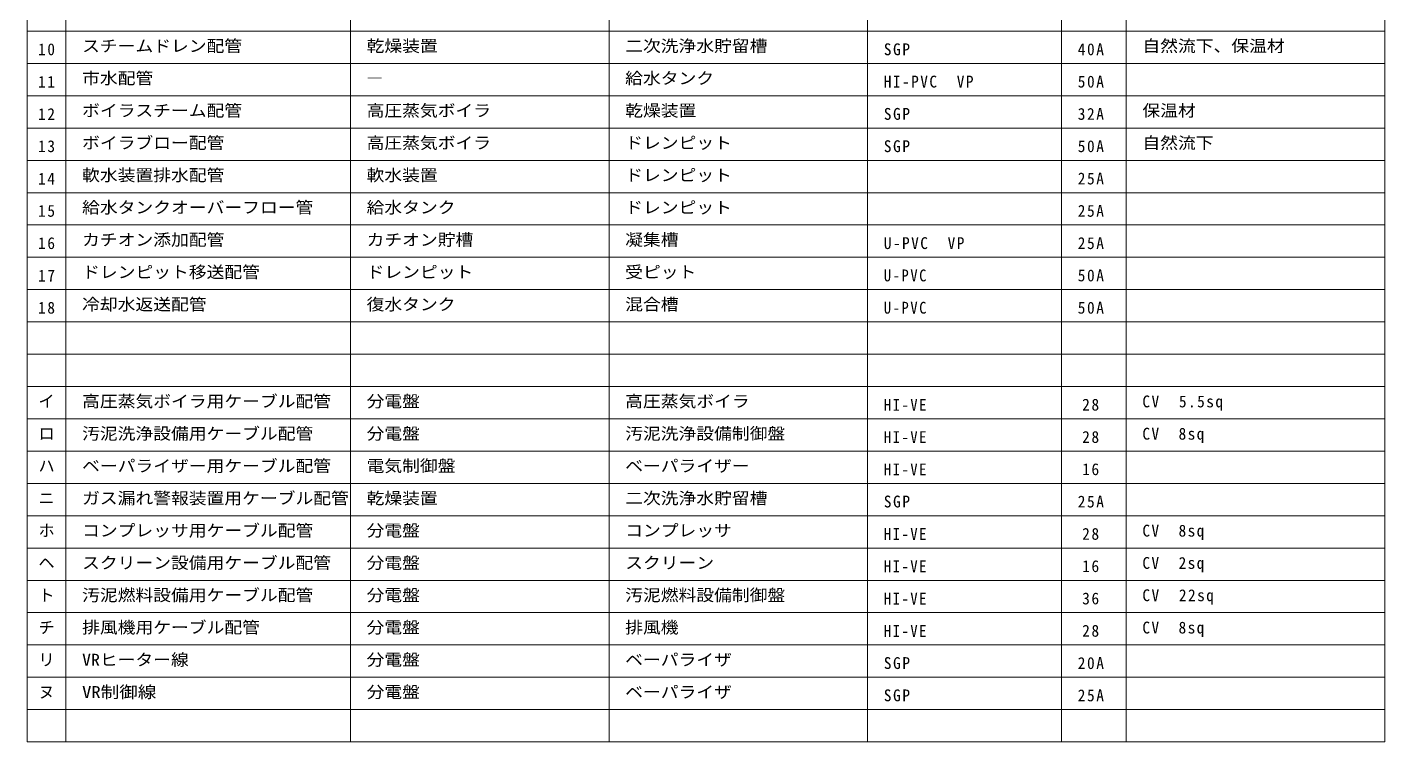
# Model space of a CAD drawing. Units: millimetres at full size, sheet at 1:50. Extents: x -29943 to 12787, y -4404 to 10657.
# Drawn here: x 247 to 4447, y -4404 to -2192 of the extents above; entities that cross this region are included whole.
import ezdxf
from ezdxf.enums import TextEntityAlignment as Align

# ---------------------------------------------------------------- set-up
doc = ezdxf.new("R2010")
doc.units = ezdxf.units.MM
doc.header["$LTSCALE"] = 50
doc.layers.add('0-F_文字', color=7, linetype='Continuous', lineweight=9)
doc.styles.add('ＭＳ ゴシック', font='')
doc.styles.get('ＭＳ ゴシック').set_extended_font_data('MS Gothic')

msp = doc.modelspace()

# ---------------------------------------------------------------- linework, layer by layer
at = {"layer": '0-F_文字'}
for p, q in [((247.39, -1204.46), (247.39, -4404.46)), ((367.39, -1204.46), (367.39, -4404.46)), ((1247.39, -1204.46), (1247.39, -4404.46)), ((2047.39, -1204.46), (2047.39, -4404.46)), ((2847.39, -1204.46), (2847.39, -4404.46)), ((3447.39, -1204.46), (3447.39, -4404.46)), ((3647.39, -1204.46), (3647.39, -4404.46)), ((4447.39, -1204.46), (4447.39, -4404.46)), ((4447.39, -2204.46), (247.39, -2204.46)), ((4447.39, -2304.46), (247.39, -2304.46)), ((247.39, -2404.46), (4447.39, -2404.46)), ((4447.39, -2504.46), (247.39, -2504.46)), ((4447.39, -2604.46), (247.39, -2604.46)), ((4447.39, -2704.46), (247.39, -2704.46)), ((4447.39, -2804.46), (247.39, -2804.46)), ((4447.39, -2904.46), (247.39, -2904.46)), ((4447.39, -3004.46), (247.39, -3004.46)), ((4447.39, -3104.46), (247.39, -3104.46)), ((4447.39, -3204.46), (247.39, -3204.46)), ((4447.39, -3304.46), (247.39, -3304.46)), ((4447.39, -3404.46), (247.39, -3404.46)), ((4447.39, -3504.46), (247.39, -3504.46)), ((4447.39, -3604.46), (247.39, -3604.46)), ((4447.39, -3704.46), (247.39, -3704.46)), ((247.39, -3804.46), (4447.39, -3804.46)), ((4447.39, -3904.46), (247.39, -3904.46)), ((4447.39, -4004.46), (247.39, -4004.46)), ((4447.39, -4104.46), (247.39, -4104.46)), ((4447.39, -4204.46), (247.39, -4204.46)), ((4447.39, -4304.46), (247.39, -4304.46)), ((4447.39, -4404.46), (247.39, -4404.46))]:
    msp.add_line(p, q, dxfattribs=at)

# ---------------------------------------------------------------- texts
at = {"layer": '0-F_文字', "style": 'ＭＳ ゴシック'}
for s, width, p in [('スチームドレン配管', 1.1, (417.39, -2279.46)), ('乾燥装置', 1.1, (1297.39, -2279.46)), ('二次洗浄水貯留槽', 1.1, (2097.39, -2279.46)), ('自然流下、保温材', 1.1, (3697.39, -2279.46)), ('市水配管', 1.1, (417.39, -2379.46)), ('給水タンク', 1.1, (2097.39, -2379.46)), ('ボイラスチーム配管', 1.1, (417.39, -2479.46)), ('高圧蒸気ボイラ', 1.1, (1297.39, -2479.46)), ('乾燥装置', 1.1, (2097.39, -2479.46)), ('保温材', 1.1, (3697.39, -2479.46)), ('ボイラブロー配管', 1.1, (417.39, -2579.46)), ('高圧蒸気ボイラ', 1.1, (1297.39, -2579.46)), ('ドレンピット', 1.1, (2097.39, -2579.46)), ('自然流下', 1.1, (3697.39, -2579.46)), ('軟水装置排水配管', 1.1, (417.39, -2679.46)), ('軟水装置', 1.1, (1297.39, -2679.46)), ('ドレンピット', 1.1, (2097.39, -2679.46)), ('給水タンクオーバーフロー管', 1.1, (417.39, -2779.46)), ('給水タンク', 1.1, (1297.39, -2779.46)), ('ドレンピット', 1.1, (2097.39, -2779.46)), ('カチオン添加配管', 1.1, (417.39, -2879.46)), ('カチオン貯槽', 1.1, (1297.39, -2879.46)), ('凝集槽', 1.1, (2097.39, -2879.46)), ('ドレンピット移送配管', 1.1, (417.39, -2979.46)), ('ドレンピット', 1.1, (1297.39, -2979.46)), ('受ピット', 1.1, (2097.39, -2979.46)), ('冷却水返送配管', 1.1, (417.39, -3079.46)), ('復水タンク', 1.1, (1297.39, -3079.46)), ('混合槽', 1.1, (2097.39, -3079.46)), ('高圧蒸気ボイラ用ケーブル配管', 1.1, (417.39, -3379.46)), ('分電盤', 1.1, (1297.39, -3379.46)), ('高圧蒸気ボイラ', 1.1, (2097.39, -3379.46)), ('汚泥洗浄設備用ケーブル配管', 1.1, (417.39, -3479.46)), ('分電盤', 1.1, (1297.39, -3479.46)), ('汚泥洗浄設備制御盤', 1.1, (2097.39, -3479.46)), ('ベーパライザー用ケーブル配管', 1.1, (417.39, -3579.46)), ('電気制御盤', 1.1, (1297.39, -3579.46)), ('ベーパライザー', 1.1, (2097.39, -3579.46)), ('ガス漏れ警報装置用ケーブル配管', 1.1, (417.39, -3679.46)), ('乾燥装置', 1.1, (1297.39, -3679.46)), ('二次洗浄水貯留槽', 1.1, (2097.39, -3679.46)), ('コンプレッサ用ケーブル配管', 1.1, (417.39, -3779.46)), ('分電盤', 1.1, (1297.39, -3779.46)), ('コンプレッサ', 1.1, (2097.39, -3779.46)), ('スクリーン設備用ケーブル配管', 1.1, (417.39, -3879.46)), ('分電盤', 1.1, (1297.39, -3879.46)), ('スクリーン', 1.1, (2097.39, -3879.46)), ('汚泥燃料設備用ケーブル配管', 1.1, (417.39, -3979.46)), ('分電盤', 1.1, (1297.39, -3979.46)), ('汚泥燃料設備制御盤', 1.1, (2097.39, -3979.46)), ('排風機用ケーブル配管', 1.1, (417.39, -4079.46)), ('分電盤', 1.1, (1297.39, -4079.46)), ('排風機', 1.1, (2097.39, -4079.46)), ('VRヒーター線', 1.1, (417.39, -4179.46)), ('分電盤', 1.1, (1297.39, -4179.46)), ('ベーパライザ', 1.1, (2097.39, -4179.46)), ('VR制御線', 1.15, (417.39, -4279.46)), ('分電盤', 1.1, (1297.39, -4279.46)), ('ベーパライザ', 1.1, (2097.39, -4279.46))]:
    msp.add_text(s, height=36.66, dxfattribs=dict(at, width=width)).set_placement(p, align=Align.BOTTOM_LEFT)
for s, p in [('―', (1297.39, -2379.46)), ('イ', (282.39, -3379.46)), ('ロ', (282.39, -3479.46)), ('ハ', (282.39, -3579.46)), ('ニ', (282.39, -3679.46)), ('ホ', (282.39, -3779.46)), ('ヘ', (282.39, -3879.46)), ('ト', (282.39, -3979.46)), ('チ', (282.39, -4079.46)), ('リ', (282.39, -4179.46)), ('ヌ', (282.39, -4279.46))]:
    msp.add_text(s, height=36.66, dxfattribs=at).set_placement(p, align=Align.BOTTOM_LEFT)
at = {"layer": '0-F_文字', "char_height": 36.66, "attachment_point": 7, "style": 'ＭＳ ゴシック'}
for s, insert in [('\\T1.21;\\W0.95;10', (281.14, -2279.46)), ('\\T1.21;\\W0.95;SGP', (2897.39, -2279.46)), ('\\T1.21;\\W0.95;40A', (3497.39, -2279.46)), ('\\T1.21;\\W0.95;11', (281.14, -2379.46)), ('\\T1.19;\\W0.95;HI-PVC\u3000VP', (2897.39, -2379.46)), ('\\T1.21;\\W0.95;50A', (3497.39, -2379.46)), ('\\T1.21;\\W0.95;12', (281.14, -2479.46)), ('\\T1.21;\\W0.95;SGP', (2897.39, -2479.46)), ('\\T1.21;\\W0.95;32A', (3497.39, -2479.46)), ('\\T1.21;\\W0.95;13', (281.14, -2579.46)), ('\\T1.21;\\W0.95;SGP', (2897.39, -2579.46)), ('\\T1.21;\\W0.95;50A', (3497.39, -2579.46)), ('\\T1.21;\\W0.95;14', (281.14, -2679.46)), ('\\T1.21;\\W0.95;25A', (3497.39, -2679.46)), ('\\T1.21;\\W0.95;15', (281.14, -2779.46)), ('\\T1.21;\\W0.95;25A', (3497.39, -2779.46)), ('\\T1.21;\\W0.95;16', (281.14, -2879.46)), ('\\T1.19;\\W0.95;U-PVC\u3000VP', (2897.39, -2879.46)), ('\\T1.21;\\W0.95;25A', (3497.39, -2879.46)), ('\\T1.21;\\W0.95;17', (281.14, -2979.46)), ('\\T1.22;\\W0.9;U-PVC', (2897.39, -2979.46)), ('\\T1.21;\\W0.95;50A', (3497.39, -2979.46)), ('\\T1.21;\\W0.95;18', (281.14, -3079.46)), ('\\T1.22;\\W0.9;U-PVC', (2897.39, -3079.46)), ('\\T1.21;\\W0.95;50A', (3497.39, -3079.46)), ('\\T1.22;\\W0.9;HI-VE', (2897.39, -3379.46)), ('\\T1.21;\\W0.95;28', (3511.14, -3379.46)), ('\\T1.19;\\W0.95;CV\u30005.5sq', (3697.39, -3379.46)), ('\\T1.22;\\W0.9;HI-VE', (2897.39, -3479.46)), ('\\T1.21;\\W0.95;28', (3511.14, -3479.46)), ('\\T1.18;\\W0.95;CV\u30008sq', (3697.39, -3479.46)), ('\\T1.22;\\W0.9;HI-VE', (2897.39, -3579.46)), ('\\T1.21;\\W0.95;16', (3511.14, -3579.46)), ('\\T1.21;\\W0.95;SGP', (2897.39, -3679.46)), ('\\T1.21;\\W0.95;25A', (3497.39, -3679.46)), ('\\T1.18;\\W0.95;CV\u30008sq', (3697.39, -3779.46)), ('\\T1.22;\\W0.9;HI-VE', (2897.39, -3779.46)), ('\\T1.21;\\W0.95;28', (3511.14, -3779.46)), ('\\T1.22;\\W0.9;HI-VE', (2897.39, -3879.46)), ('\\T1.21;\\W0.95;16', (3511.14, -3879.46)), ('\\T1.18;\\W0.95;CV\u30002sq', (3697.39, -3879.46)), ('\\T1.22;\\W0.9;HI-VE', (2897.39, -3979.46)), ('\\T1.21;\\W0.95;36', (3511.14, -3979.46)), ('\\T1.19;\\W0.95;CV\u300022sq', (3697.39, -3979.46)), ('\\T1.18;\\W0.95;CV\u30008sq', (3697.39, -4079.46)), ('\\T1.22;\\W0.9;HI-VE', (2897.39, -4079.46)), ('\\T1.21;\\W0.95;28', (3511.14, -4079.46)), ('\\T1.21;\\W0.95;SGP', (2897.39, -4179.46)), ('\\T1.21;\\W0.95;20A', (3497.39, -4179.46)), ('\\T1.21;\\W0.95;SGP', (2897.39, -4279.46)), ('\\T1.21;\\W0.95;25A', (3497.39, -4279.46))]:
    msp.add_mtext(s, dxfattribs=dict(at, insert=insert))

doc.saveas('drawing.dxf')
